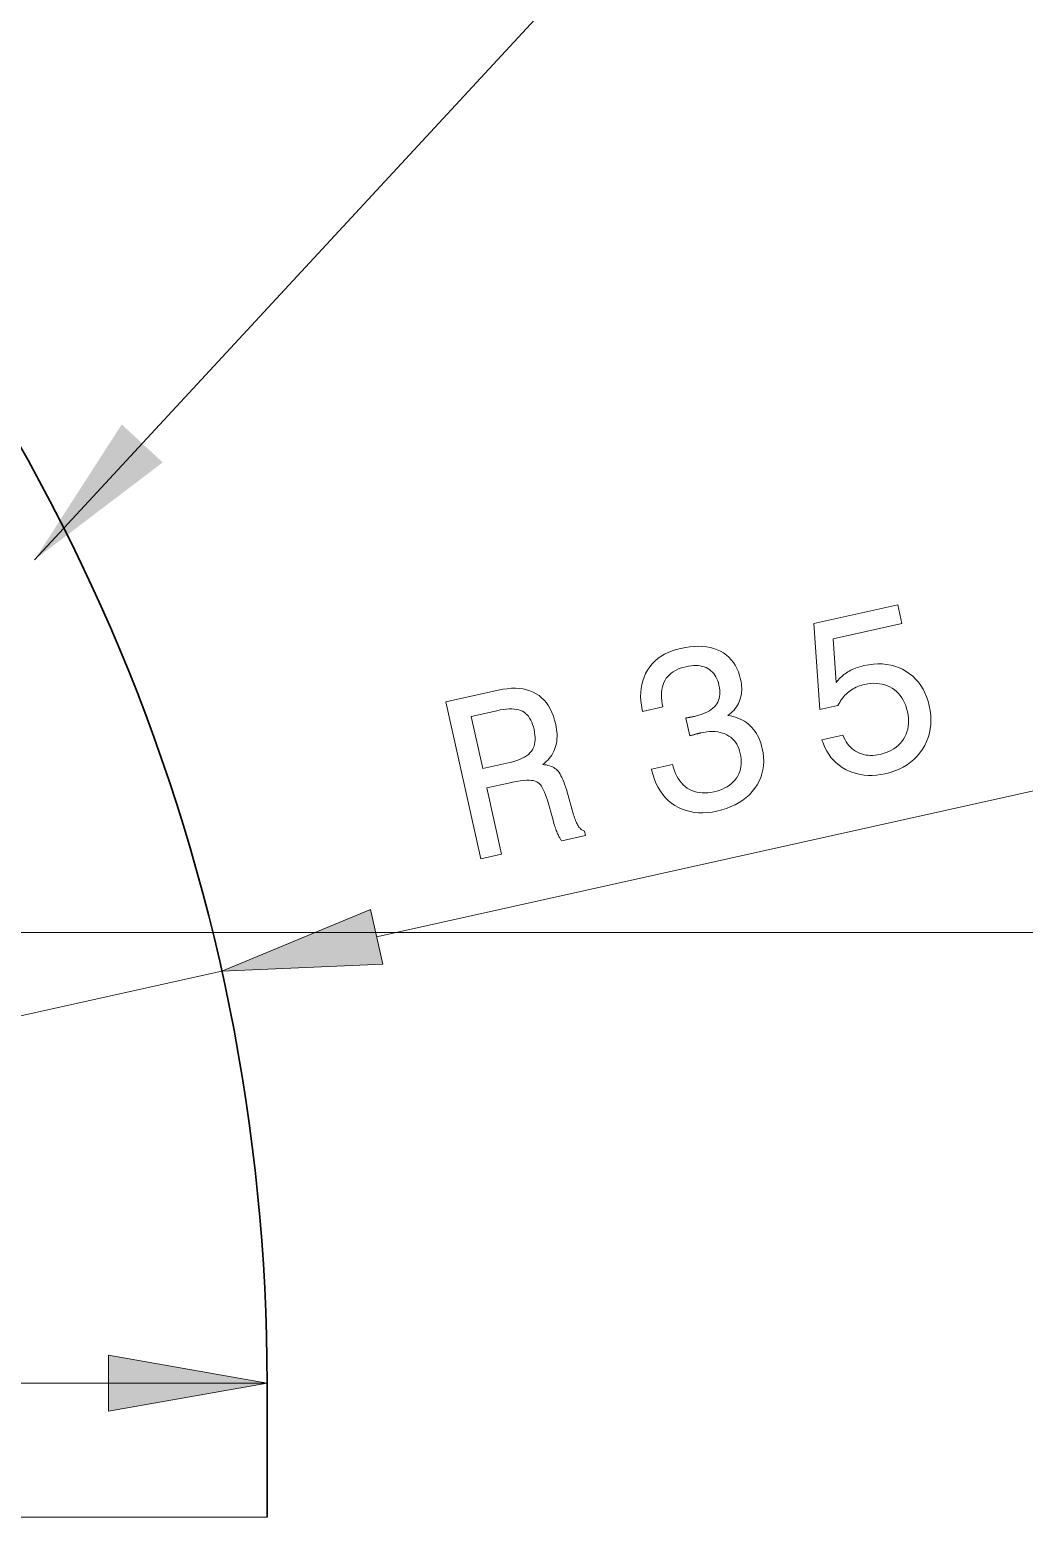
# Model space of a CAD drawing. Extents: x 0 to 297, y 0 to 420.
# Drawn here: x 138.91 to 157.45, y 276.21 to 303.92 of the extents above; entities that cross this region are included whole.
import ezdxf

# ---------------------------------------------------------------- set-up
doc = ezdxf.new("R2010")
doc.units = 0

msp = doc.modelspace()

# ---------------------------------------------------------------- linework, layer by layer
at = {"color": 7, "lineweight": 13}
for p, q in [((145.375, 287.022), (165.746, 291.544)), ((134.189, 287.106), (175.645, 287.106)), ((139.087, 278.708), (73.982, 278.708)), ((76.936, 278.708), (140.377, 278.708)), ((139.087, 276.208), (73.982, 276.208))]:
    msp.add_line(p, q, dxfattribs=at)
at = {"color": 7, "lineweight": 13, "ltscale": 0.25}
msp.add_line((132.728, 284.214), (142.49, 286.382), dxfattribs=at)
at = {"color": 7, "lineweight": 13, "ltscale": 0.106121}
for p, q in [((143.332, 278.708), (139.087, 278.708)), ((143.332, 276.208), (139.087, 276.208))]:
    msp.add_line(p, q, dxfattribs=at)
at = {"color": 7, "lineweight": 30, "ltscale": 0.0625}
msp.add_line((143.332, 276.208), (143.332, 278.708), dxfattribs=at)
at = {"color": 7, "lineweight": 13}
msp.add_lwpolyline([(138.998, 294.047), (154.465, 310.747), (238.502, 310.747)], dxfattribs=at)
for points in [[(153.675, 290.69), (154.066, 290.777), (154.085, 290.734), (154.105, 290.694), (154.127, 290.656), (154.151, 290.621), (154.177, 290.588), (154.205, 290.558), (154.235, 290.53), (154.266, 290.505), (154.3, 290.482), (154.336, 290.462), (154.373, 290.445), (154.412, 290.43), (154.452, 290.419), (154.492, 290.41), (154.534, 290.405), (154.577, 290.402), (154.622, 290.403), (154.667, 290.406), (154.713, 290.412), (154.761, 290.421), (154.818, 290.436), (154.872, 290.454), (154.924, 290.474), (154.972, 290.498), (155.016, 290.525), (155.058, 290.555), (155.097, 290.588), (155.133, 290.624), (155.165, 290.663), (155.194, 290.706), (155.22, 290.75), (155.242, 290.796), (155.26, 290.843), (155.273, 290.892), (155.283, 290.943), (155.288, 290.995), (155.289, 291.048), (155.287, 291.103), (155.28, 291.159), (155.269, 291.217), (155.254, 291.275), (155.236, 291.33), (155.216, 291.381), (155.192, 291.43), (155.165, 291.475), (155.135, 291.517), (155.103, 291.556), (155.067, 291.591), (155.028, 291.624), (154.986, 291.653), (154.942, 291.678), (154.897, 291.7), (154.849, 291.717), (154.8, 291.73), (154.75, 291.739), (154.697, 291.745), (154.643, 291.746), (154.588, 291.743), (154.531, 291.735), (154.472, 291.724), (154.438, 291.716), (154.405, 291.707), (154.373, 291.696), (154.342, 291.684), (154.312, 291.671), (154.283, 291.657), (154.255, 291.641), (154.227, 291.624), (154.201, 291.606), (154.175, 291.587), (154.15, 291.567), (154.127, 291.545), (154.104, 291.522), (154.082, 291.498), (154.062, 291.473), (154.042, 291.447), (154.023, 291.42), (154.006, 291.391), (153.989, 291.362), (153.974, 291.331), (153.638, 291.256), (153.524, 292.859), (155.088, 293.207), (155.165, 292.861), (153.883, 292.576), (153.941, 291.762), (153.958, 291.785), (153.976, 291.807), (153.996, 291.828), (154.016, 291.849), (154.037, 291.869), (154.059, 291.888), (154.082, 291.907), (154.106, 291.924), (154.131, 291.941), (154.157, 291.958), (154.184, 291.973), (154.212, 291.988), (154.24, 292.002), (154.269, 292.015), (154.299, 292.027), (154.329, 292.039), (154.361, 292.049), (154.392, 292.059), (154.425, 292.068), (154.458, 292.075), (154.547, 292.092), (154.634, 292.103), (154.718, 292.108), (154.8, 292.106), (154.88, 292.099), (154.957, 292.085), (155.032, 292.065), (155.105, 292.039), (155.175, 292.007), (155.243, 291.969), (155.308, 291.925), (155.368, 291.877), (155.422, 291.825), (155.473, 291.767), (155.518, 291.705), (155.559, 291.639), (155.595, 291.568), (155.626, 291.493), (155.652, 291.413), (155.674, 291.328), (155.691, 291.237), (155.702, 291.148), (155.706, 291.061), (155.703, 290.977), (155.694, 290.895), (155.678, 290.815), (155.655, 290.737), (155.626, 290.661), (155.591, 290.588), (155.549, 290.516), (155.501, 290.449), (155.448, 290.386), (155.39, 290.328), (155.328, 290.275), (155.261, 290.227), (155.189, 290.184), (155.112, 290.146), (155.031, 290.113), (154.945, 290.085), (154.854, 290.062), (154.772, 290.046), (154.692, 290.036), (154.613, 290.031), (154.537, 290.031), (154.462, 290.036), (154.389, 290.047), (154.318, 290.063), (154.249, 290.085), (154.181, 290.111), (154.115, 290.143), (154.053, 290.18), (153.994, 290.22), (153.939, 290.265), (153.889, 290.314), (153.843, 290.366), (153.801, 290.423), (153.764, 290.484), (153.73, 290.549), (153.701, 290.617)], [(150.5, 290.147), (150.889, 290.234), (150.906, 290.174), (150.924, 290.118), (150.946, 290.065), (150.969, 290.016), (150.996, 289.97), (151.025, 289.927), (151.056, 289.889), (151.09, 289.853), (151.126, 289.821), (151.165, 289.793), (151.207, 289.768), (151.25, 289.747), (151.295, 289.731), (151.341, 289.718), (151.39, 289.709), (151.441, 289.704), (151.493, 289.703), (151.547, 289.706), (151.603, 289.714), (151.661, 289.725), (151.717, 289.739), (151.77, 289.755), (151.82, 289.774), (151.867, 289.796), (151.91, 289.82), (151.95, 289.847), (151.988, 289.877), (152.022, 289.908), (152.053, 289.943), (152.081, 289.98), (152.105, 290.019), (152.126, 290.059), (152.142, 290.102), (152.155, 290.145), (152.164, 290.191), (152.17, 290.237), (152.171, 290.286), (152.169, 290.336), (152.162, 290.387), (152.152, 290.441), (152.14, 290.488), (152.125, 290.533), (152.107, 290.574), (152.086, 290.613), (152.063, 290.649), (152.037, 290.682), (152.008, 290.713), (151.976, 290.74), (151.941, 290.764), (151.904, 290.786), (151.864, 290.804), (151.822, 290.82), (151.778, 290.831), (151.732, 290.84), (151.684, 290.845), (151.634, 290.847), (151.582, 290.845), (151.528, 290.84), (151.472, 290.832), (151.413, 290.821), (151.405, 290.819), (151.397, 290.817), (151.388, 290.815), (151.38, 290.813), (151.371, 290.811), (151.363, 290.809), (151.354, 290.806), (151.345, 290.804), (151.336, 290.802), (151.327, 290.799), (151.318, 290.797), (151.308, 290.794), (151.298, 290.791), (151.287, 290.788), (151.276, 290.785), (151.264, 290.782), (151.251, 290.778), (151.238, 290.775), (151.224, 290.771), (151.21, 290.767), (151.136, 291.098), (151.145, 291.1), (151.154, 291.101), (151.163, 291.103), (151.172, 291.105), (151.181, 291.106), (151.189, 291.108), (151.198, 291.109), (151.206, 291.111), (151.215, 291.113), (151.223, 291.114), (151.231, 291.116), (151.239, 291.117), (151.247, 291.119), (151.255, 291.121), (151.263, 291.122), (151.27, 291.124), (151.278, 291.125), (151.285, 291.127), (151.292, 291.129), (151.299, 291.13), (151.355, 291.144), (151.406, 291.159), (151.454, 291.175), (151.499, 291.193), (151.54, 291.213), (151.578, 291.234), (151.613, 291.257), (151.644, 291.282), (151.671, 291.308), (151.695, 291.336), (151.716, 291.365), (151.734, 291.396), (151.748, 291.429), (151.759, 291.464), (151.767, 291.5), (151.771, 291.538), (151.772, 291.578), (151.77, 291.62), (151.765, 291.664), (151.756, 291.709), (151.745, 291.752), (151.732, 291.792), (151.717, 291.83), (151.699, 291.865), (151.679, 291.898), (151.657, 291.928), (151.633, 291.955), (151.607, 291.98), (151.578, 292.002), (151.548, 292.021), (151.515, 292.038), (151.48, 292.051), (151.444, 292.062), (151.406, 292.07), (151.366, 292.075), (151.324, 292.077), (151.281, 292.076), (151.235, 292.072), (151.188, 292.065), (151.139, 292.056), (151.085, 292.042), (151.034, 292.026), (150.987, 292.007), (150.943, 291.985), (150.902, 291.961), (150.865, 291.935), (150.831, 291.906), (150.8, 291.874), (150.773, 291.84), (150.75, 291.803), (150.729, 291.763), (150.713, 291.722), (150.7, 291.678), (150.69, 291.632), (150.684, 291.583), (150.682, 291.532), (150.683, 291.479), (150.688, 291.423), (150.696, 291.366), (150.708, 291.305), (150.333, 291.222), (150.327, 291.251), (150.311, 291.336), (150.3, 291.418), (150.295, 291.498), (150.297, 291.576), (150.303, 291.651), (150.316, 291.724), (150.335, 291.795), (150.359, 291.863), (150.389, 291.929), (150.425, 291.992), (150.466, 292.052), (150.511, 292.108), (150.561, 292.159), (150.616, 292.206), (150.676, 292.249), (150.74, 292.287), (150.808, 292.321), (150.882, 292.35), (150.96, 292.376), (151.042, 292.397), (151.13, 292.414), (151.215, 292.427), (151.297, 292.434), (151.376, 292.436), (151.452, 292.433), (151.524, 292.425), (151.594, 292.412), (151.66, 292.394), (151.724, 292.371), (151.784, 292.343), (151.84, 292.311), (151.893, 292.273), (151.941, 292.232), (151.985, 292.186), (152.024, 292.135), (152.06, 292.081), (152.091, 292.022), (152.118, 291.958), (152.141, 291.89), (152.16, 291.818), (152.168, 291.776), (152.174, 291.735), (152.178, 291.694), (152.18, 291.655), (152.18, 291.616), (152.177, 291.578), (152.173, 291.541), (152.166, 291.505), (152.157, 291.469), (152.146, 291.435), (152.133, 291.401), (152.118, 291.368), (152.101, 291.337), (152.081, 291.306), (152.06, 291.277), (152.036, 291.248), (152.01, 291.221), (151.982, 291.195), (151.952, 291.169), (151.92, 291.145), (151.971, 291.137), (152.019, 291.126), (152.065, 291.114), (152.11, 291.098), (152.153, 291.08), (152.194, 291.06), (152.233, 291.038), (152.27, 291.013), (152.306, 290.985), (152.339, 290.955), (152.371, 290.923), (152.4, 290.888), (152.428, 290.851), (152.453, 290.812), (152.476, 290.771), (152.498, 290.728), (152.517, 290.682), (152.534, 290.634), (152.549, 290.584), (152.562, 290.531), (152.577, 290.448), (152.586, 290.367), (152.589, 290.288), (152.585, 290.21), (152.574, 290.135), (152.557, 290.062), (152.534, 289.991), (152.504, 289.922), (152.467, 289.855), (152.424, 289.79), (152.375, 289.729), (152.322, 289.671), (152.263, 289.618), (152.199, 289.569), (152.131, 289.524), (152.058, 289.484), (151.979, 289.448), (151.896, 289.416), (151.808, 289.389), (151.715, 289.365), (151.626, 289.348), (151.539, 289.337), (151.455, 289.332), (151.373, 289.334), (151.293, 289.341), (151.216, 289.355), (151.142, 289.374), (151.07, 289.4), (151.001, 289.432), (150.934, 289.47), (150.87, 289.514), (150.811, 289.562), (150.757, 289.615), (150.708, 289.673), (150.663, 289.735), (150.622, 289.802), (150.587, 289.874), (150.555, 289.951), (150.529, 290.032), (150.507, 290.118)], [(147.314, 288.477), (146.665, 291.401), (147.642, 291.618), (147.727, 291.635), (147.809, 291.646), (147.887, 291.653), (147.963, 291.654), (148.035, 291.65), (148.104, 291.64), (148.17, 291.626), (148.232, 291.606), (148.292, 291.581), (148.348, 291.552), (148.401, 291.517), (148.45, 291.477), (148.496, 291.432), (148.538, 291.382), (148.576, 291.328), (148.611, 291.268), (148.641, 291.204), (148.669, 291.134), (148.692, 291.06), (148.712, 290.981), (148.722, 290.934), (148.729, 290.887), (148.734, 290.841), (148.737, 290.797), (148.737, 290.754), (148.735, 290.711), (148.731, 290.67), (148.725, 290.629), (148.716, 290.59), (148.705, 290.552), (148.692, 290.515), (148.676, 290.479), (148.659, 290.444), (148.639, 290.41), (148.616, 290.378), (148.592, 290.347), (148.566, 290.316), (148.537, 290.287), (148.506, 290.259), (148.472, 290.233), (148.506, 290.229), (148.538, 290.224), (148.568, 290.217), (148.597, 290.209), (148.625, 290.199), (148.65, 290.188), (148.675, 290.175), (148.697, 290.16), (148.718, 290.144), (148.738, 290.126), (148.757, 290.106), (148.775, 290.082), (148.793, 290.055), (148.811, 290.024), (148.828, 289.99), (148.845, 289.952), (148.862, 289.911), (148.879, 289.866), (148.895, 289.818), (148.911, 289.766), (149.047, 289.298), (149.056, 289.268), (149.065, 289.24), (149.074, 289.214), (149.083, 289.19), (149.092, 289.167), (149.101, 289.146), (149.11, 289.127), (149.119, 289.11), (149.128, 289.094), (149.136, 289.08), (149.146, 289.067), (149.155, 289.055), (149.166, 289.044), (149.176, 289.034), (149.188, 289.025), (149.199, 289.016), (149.212, 289.009), (149.224, 289.002), (149.238, 288.996), (149.251, 288.991), (149.269, 288.911), (148.827, 288.813), (148.819, 288.821), (148.811, 288.831), (148.803, 288.842), (148.795, 288.853), (148.787, 288.866), (148.779, 288.88), (148.771, 288.894), (148.764, 288.91), (148.756, 288.926), (148.748, 288.944), (148.74, 288.963), (148.732, 288.983), (148.723, 289.004), (148.715, 289.027), (148.707, 289.052), (148.698, 289.077), (148.689, 289.104), (148.68, 289.132), (148.671, 289.162), (148.662, 289.193), (148.558, 289.567), (148.541, 289.621), (148.524, 289.671), (148.506, 289.717), (148.487, 289.758), (148.468, 289.795), (148.447, 289.827), (148.426, 289.855), (148.404, 289.879), (148.381, 289.898), (148.358, 289.913), (148.331, 289.925), (148.298, 289.933), (148.26, 289.938), (148.216, 289.94), (148.166, 289.939), (148.111, 289.935), (148.05, 289.928), (147.983, 289.917), (147.91, 289.904), (147.832, 289.887), (147.431, 289.798), (147.705, 288.564)], [(147.613, 291.236), (147.135, 291.13), (147.351, 290.156), (147.802, 290.257), (147.868, 290.272), (147.93, 290.29), (147.987, 290.308), (148.04, 290.328), (148.087, 290.35), (148.131, 290.372), (148.169, 290.396), (148.203, 290.422), (148.232, 290.448), (148.256, 290.476), (148.277, 290.506), (148.294, 290.538), (148.308, 290.573), (148.318, 290.61), (148.325, 290.65), (148.328, 290.691), (148.328, 290.736), (148.325, 290.782), (148.319, 290.832), (148.309, 290.883), (148.296, 290.933), (148.282, 290.98), (148.265, 291.023), (148.246, 291.062), (148.226, 291.098), (148.203, 291.131), (148.178, 291.159), (148.152, 291.185), (148.123, 291.207), (148.092, 291.225), (148.059, 291.24), (148.022, 291.252), (147.983, 291.26), (147.939, 291.266), (147.893, 291.269), (147.844, 291.268), (147.791, 291.265), (147.735, 291.258), (147.675, 291.249)], [(145.262, 287.53), (142.49, 286.382), (145.488, 286.513)], [(140.377, 278.187), (143.332, 278.708), (140.377, 279.229)]]:
    msp.add_lwpolyline(points, close=True, dxfattribs=at)
at = {"color": 7, "lineweight": 30}
msp.add_arc((107.924, 278.708), 35.408, 0, 45.4079, dxfattribs=at)
at = {"color": 7, "lineweight": 13}
for points in [[(140.623, 296.569), (138.998, 294.047), (141.387, 295.861)], [(145.262, 287.53), (142.49, 286.382), (145.262, 287.53), (145.488, 286.513)], [(140.377, 278.187), (143.332, 278.708), (140.377, 278.187), (140.377, 279.229)]]:
    msp.add_solid(points, dxfattribs=at)

doc.saveas('drawing.dxf')
